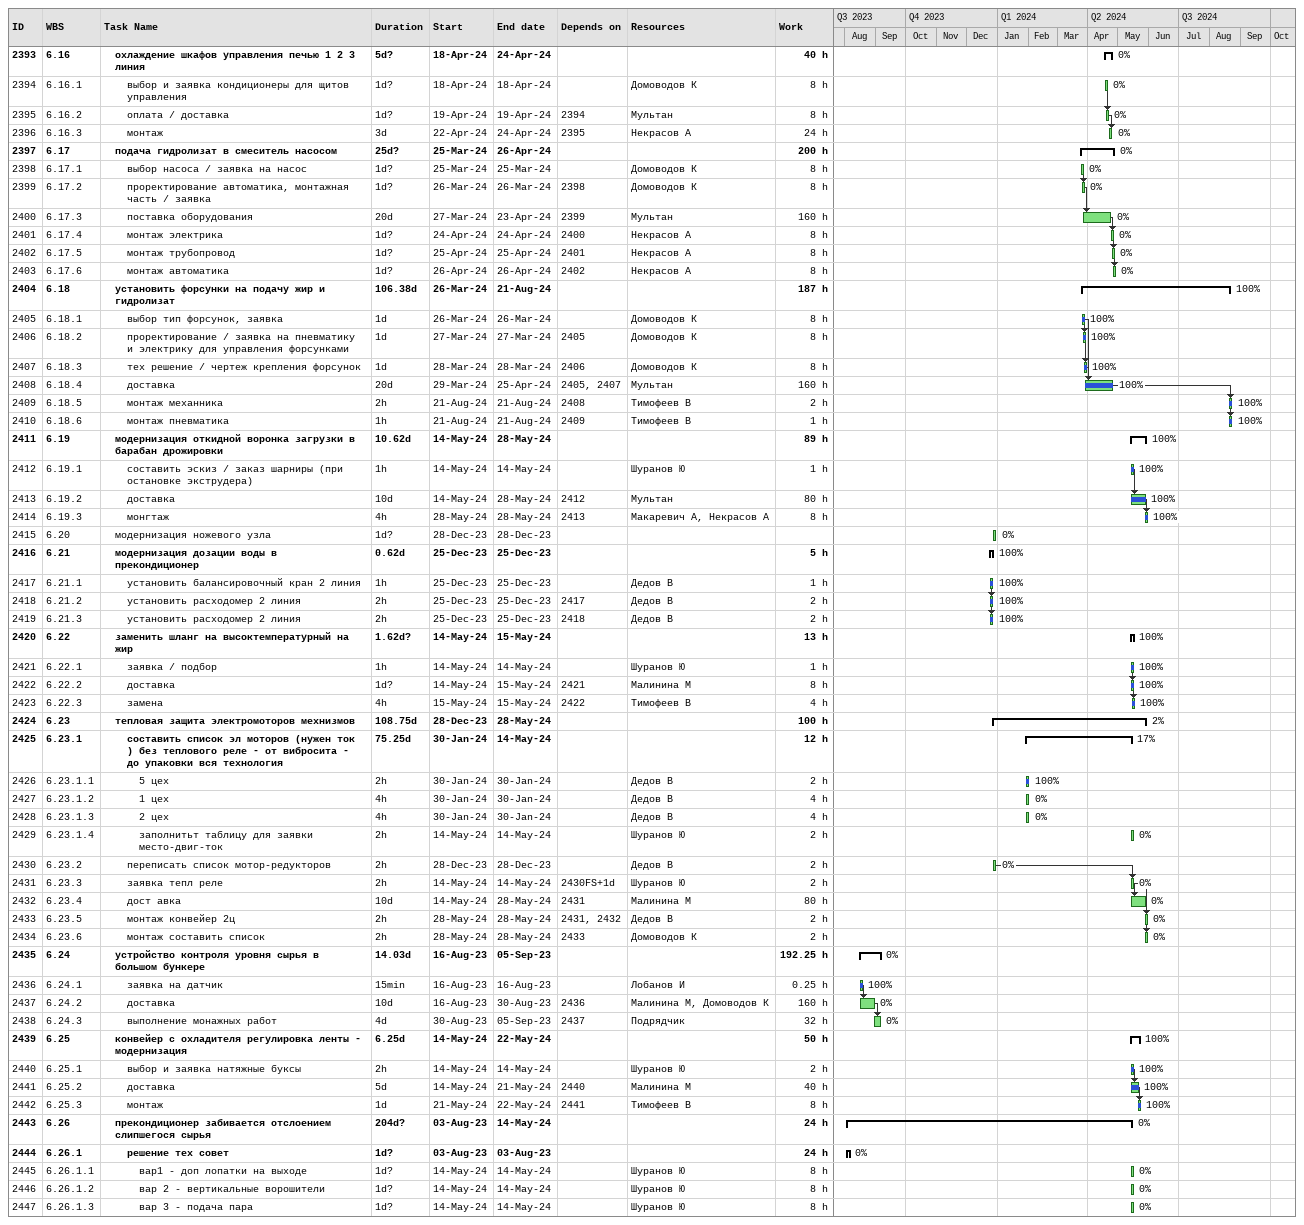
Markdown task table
| ID | WBS | Task | Duration | Start | Finish | Predecessors | Resources | % complete | Work (h) |
|---|---|---|---|---|---|---|---|---|---|
| 2393 | 6.16 | **охлаждение шкафов управления печью 1 2 3 линия** | 5d? | 2024-04-18 | 2024-04-24 |  |  | 0 | 40 |
| 2394 | 6.16.1 | выбор и заявка кондиционеры для щитов управления | 1d? | 2024-04-18 | 2024-04-18 |  | Домоводов К | 0 | 8 |
| 2395 | 6.16.2 | оплата / доставка | 1d? | 2024-04-19 | 2024-04-19 | 2394 | Мультан | 0 | 8 |
| 2396 | 6.16.3 | монтаж | 3d | 2024-04-22 | 2024-04-24 | 2395 | Некрасов А | 0 | 24 |
| 2397 | 6.17 | **подача гидролизат в смеситель насосом** | 25d? | 2024-03-25 | 2024-04-26 |  |  | 0 | 200 |
| 2398 | 6.17.1 | выбор насоса / заявка на насос | 1d? | 2024-03-25 | 2024-03-25 |  | Домоводов К | 0 | 8 |
| 2399 | 6.17.2 | проректирование автоматика, монтажная часть / заявка | 1d? | 2024-03-26 | 2024-03-26 | 2398 | Домоводов К | 0 | 8 |
| 2400 | 6.17.3 | поставка оборудования | 20d | 2024-03-27 | 2024-04-23 | 2399 | Мультан | 0 | 160 |
| 2401 | 6.17.4 | монтаж электрика | 1d? | 2024-04-24 | 2024-04-24 | 2400 | Некрасов А | 0 | 8 |
| 2402 | 6.17.5 | монтаж трубопровод | 1d? | 2024-04-25 | 2024-04-25 | 2401 | Некрасов А | 0 | 8 |
| 2403 | 6.17.6 | монтаж автоматика | 1d? | 2024-04-26 | 2024-04-26 | 2402 | Некрасов А | 0 | 8 |
| 2404 | 6.18 | **установить форсунки на подачу жир и гидролизат** | 106.38d | 2024-03-26 | 2024-08-21 |  |  | 100 | 187 |
| 2405 | 6.18.1 | выбор тип форсунок, заявка | 1d | 2024-03-26 | 2024-03-26 |  | Домоводов К | 100 | 8 |
| 2406 | 6.18.2 | проректирование / заявка на пневматику и электрику для управления форсунками | 1d | 2024-03-27 | 2024-03-27 | 2405 | Домоводов К | 100 | 8 |
| 2407 | 6.18.3 | тех решение / чертеж крепления форсунок | 1d | 2024-03-28 | 2024-03-28 | 2406 | Домоводов К | 100 | 8 |
| 2408 | 6.18.4 | доставка | 20d | 2024-03-29 | 2024-04-25 | 2405, 2407 | Мультан | 100 | 160 |
| 2409 | 6.18.5 | монтаж механника | 2h | 2024-08-21 | 2024-08-21 | 2408 | Тимофеев В | 100 | 2 |
| 2410 | 6.18.6 | монтаж пневматика | 1h | 2024-08-21 | 2024-08-21 | 2409 | Тимофеев В | 100 | 1 |
| 2411 | 6.19 | **модернизация откидной воронка загрузки в барабан дрожировки** | 10.62d | 2024-05-14 | 2024-05-28 |  |  | 100 | 89 |
| 2412 | 6.19.1 | составить эскиз / заказ шарниры (при остановке экструдера) | 1h | 2024-05-14 | 2024-05-14 |  | Шуранов Ю | 100 | 1 |
| 2413 | 6.19.2 | доставка | 10d | 2024-05-14 | 2024-05-28 | 2412 | Мультан | 100 | 80 |
| 2414 | 6.19.3 | монгтаж | 4h | 2024-05-28 | 2024-05-28 | 2413 | Макаревич А, Некрасов А | 100 | 8 |
| 2415 | 6.20 | модернизация ножевого узла | 1d? | 2023-12-28 | 2023-12-28 |  |  | 0 |  |
| 2416 | 6.21 | **модернизация дозации воды в прекондиционер** | 0.62d | 2023-12-25 | 2023-12-25 |  |  | 100 | 5 |
| 2417 | 6.21.1 | установить балансировочный кран 2 линия | 1h | 2023-12-25 | 2023-12-25 |  | Дедов В | 100 | 1 |
| 2418 | 6.21.2 | установить расходомер 2 линия | 2h | 2023-12-25 | 2023-12-25 | 2417 | Дедов В | 100 | 2 |
| 2419 | 6.21.3 | установить расходомер 2 линия | 2h | 2023-12-25 | 2023-12-25 | 2418 | Дедов В | 100 | 2 |
| 2420 | 6.22 | **заменить шланг на высоктемпературный на жир** | 1.62d? | 2024-05-14 | 2024-05-15 |  |  | 100 | 13 |
| 2421 | 6.22.1 | заявка / подбор | 1h | 2024-05-14 | 2024-05-14 |  | Шуранов Ю | 100 | 1 |
| 2422 | 6.22.2 | доставка | 1d? | 2024-05-14 | 2024-05-15 | 2421 | Малинина М | 100 | 8 |
| 2423 | 6.22.3 | замена | 4h | 2024-05-15 | 2024-05-15 | 2422 | Тимофеев В | 100 | 4 |
| 2424 | 6.23 | **тепловая защита электромоторов мехнизмов** | 108.75d | 2023-12-28 | 2024-05-28 |  |  | 2 | 100 |
| 2425 | 6.23.1 | **составить список эл моторов (нужен ток ) без теплового реле - от вибросита - до упаковки вся технология** | 75.25d | 2024-01-30 | 2024-05-14 |  |  | 17 | 12 |
| 2426 | 6.23.1.1 | 5 цех | 2h | 2024-01-30 | 2024-01-30 |  | Дедов В | 100 | 2 |
| 2427 | 6.23.1.2 | 1 цех | 4h | 2024-01-30 | 2024-01-30 |  | Дедов В | 0 | 4 |
| 2428 | 6.23.1.3 | 2 цех | 4h | 2024-01-30 | 2024-01-30 |  | Дедов В | 0 | 4 |
| 2429 | 6.23.1.4 | заполнитьт таблицу для заявки место-двиг-ток | 2h | 2024-05-14 | 2024-05-14 |  | Шуранов Ю | 0 | 2 |
| 2430 | 6.23.2 | переписать список мотор-редукторов | 2h | 2023-12-28 | 2023-12-28 |  | Дедов В | 0 | 2 |
| 2431 | 6.23.3 | заявка тепл реле | 2h | 2024-05-14 | 2024-05-14 | 2430FS+1d | Шуранов Ю | 0 | 2 |
| 2432 | 6.23.4 | дост авка | 10d | 2024-05-14 | 2024-05-28 | 2431 | Малинина М | 0 | 80 |
| 2433 | 6.23.5 | монтаж конвейер 2ц | 2h | 2024-05-28 | 2024-05-28 | 2431, 2432 | Дедов В | 0 | 2 |
| 2434 | 6.23.6 | монтаж составить список | 2h | 2024-05-28 | 2024-05-28 | 2433 | Домоводов К | 0 | 2 |
| 2435 | 6.24 | **устройство контроля уровня сырья в большом бункере** | 14.03d | 2023-08-16 | 2023-09-05 |  |  | 0 | 192.25 |
| 2436 | 6.24.1 | заявка на датчик | 15min | 2023-08-16 | 2023-08-16 |  | Лобанов И | 100 | 0.25 |
| 2437 | 6.24.2 | доставка | 10d | 2023-08-16 | 2023-08-30 | 2436 | Малинина М, Домоводов К | 0 | 160 |
| 2438 | 6.24.3 | выполнение монажных работ | 4d | 2023-08-30 | 2023-09-05 | 2437 | Подрядчик | 0 | 32 |
| 2439 | 6.25 | **конвейер с охладителя регулировка ленты - модернизация** | 6.25d | 2024-05-14 | 2024-05-22 |  |  | 100 | 50 |
| 2440 | 6.25.1 | выбор и заявка натяжные буксы | 2h | 2024-05-14 | 2024-05-14 |  | Шуранов Ю | 100 | 2 |
| 2441 | 6.25.2 | доставка | 5d | 2024-05-14 | 2024-05-21 | 2440 | Малинина М | 100 | 40 |
| 2442 | 6.25.3 | монтаж | 1d | 2024-05-21 | 2024-05-22 | 2441 | Тимофеев В | 100 | 8 |
| 2443 | 6.26 | **прекондиционер забивается отслоением слипшегося сырья** | 204d? | 2023-08-03 | 2024-05-14 |  |  | 0 | 24 |
| 2444 | 6.26.1 | **решение тех совет** | 1d? | 2023-08-03 | 2023-08-03 |  |  | 0 | 24 |
| 2445 | 6.26.1.1 | вар1 - доп лопатки на выходе | 1d? | 2024-05-14 | 2024-05-14 |  | Шуранов Ю | 0 | 8 |
| 2446 | 6.26.1.2 | вар 2 - вертикальные ворошители | 1d? | 2024-05-14 | 2024-05-14 |  | Шуранов Ю | 0 | 8 |
| 2447 | 6.26.1.3 | вар 3 - подача пара | 1d? | 2024-05-14 | 2024-05-14 |  | Шуранов Ю | 0 | 8 |
